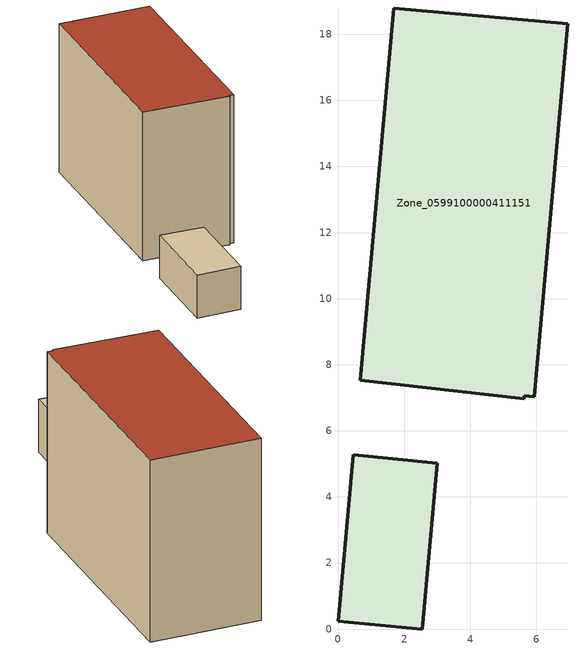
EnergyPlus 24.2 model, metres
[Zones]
Zone_0599100000411151
 floor ground (C_G): 0,0.23 0.46,5.28 2.99,5.01 2.54,0 z0; 1.68,18.8 6.95,18.32 5.93,7.04 5.64,7.06 5.63,6.96 0.66,7.52 z0
 wall outside (C_F): 2.54,0 2.99,5.01 0.46,5.28 0,0.23 2.54,0 z0:2.58; 6.95,18.32 1.68,18.8 0.66,7.52 5.63,6.96 5.64,7.06 5.93,7.04 6.95,18.32 z0:8.9; 0.46,5.28 0,0.23 2.54,0 2.99,5.01 z2.58
 roof outside (C_R): 5.63,6.96 5.64,7.06 5.93,7.04 6.95,18.32 1.68,18.8 0.66,7.52 z8.9
[BUILDING]
Pand.0599100000411151: North Axis=0; Terrain=City; Loads Convergence Tolerance Value=0.04; Temperature Convergence Tolerance Value=0.4; Solar Distribution=FullExterior; Maximum Number of Warmup Days=25; Minimum Number of Warmup Days=1
[Site:Location]
Rotterdam.The.Hague.AP_ZH_NLD Design_Conditions: Latitude=51.96; Longitude=4.45; Time Zone=1; Elevation=-4.5
[SITE:GROUNDTEMPERATURE:BUILDINGSURFACE]
18, 18, 18, 18, 18, 18, 18, 18, 18, 18, 18, 18
[MATERIAL] Thermal Absorptance=0.9; Solar Absorptance=0.7; Visible Absorptance=0.7
Name | Roughness | Thickness | Conductivity | Density | Specific Heat
G.TI.1992-2005 | MediumSmooth | 0.15 | 0.06 | 540 | 1210
F.TI.1992-2005 | Rough | 0.3 | 0.12 | 1920 | 840
R.TI.1992-2005 | MediumRough | 0.2 | 0.08 | 1500 | 1000
[CONSTRUCTION]
C_G: G.TI.1992-2005
C_F: F.TI.1992-2005
C_R: R.TI.1992-2005
[ZONE]
Zone_0599100000411151: Type=1; Multiplier=1; Ceiling Height=Autocalculate; Volume=Autocalculate; Floor Area=autocalculate; Part of Total Floor Area=Yes
[ZONEINFILTRATION:DESIGNFLOWRATE]
Infil_Zone_0599100000411151: Zone or ZoneList or Space or SpaceList=Zone_0599100000411151; Schedule=AlwaysOn; Design Flow Rate Calculation Method=Flow/Area; Flow Rate per Floor Area=0.0015; Constant Term Coefficient=1; Temperature Term Coefficient=0; Velocity Term Coefficient=0; Velocity Squared Term Coefficient=0
[HVACTEMPLATE:ZONE:IDEALLOADSAIRSYSTEM]
Zone_0599100000411151: Maximum Heating Supply Air Temperature=50; Minimum Cooling Supply Air Temperature=13; Maximum Heating Supply Air Humidity Ratio=0.0156; Minimum Cooling Supply Air Humidity Ratio=0.0077; Heating Limit=NoLimit; Cooling Limit=NoLimit; Dehumidification Control Type=ConstantSensibleHeatRatio; Cooling Sensible Heat Ratio=0.7; Dehumidification Setpoint=60; Humidification Control Type=None; Humidification Setpoint=30; Outdoor Air Method=None; Outdoor Air Flow Rate per Person=0.00944; Outdoor Air Flow Rate per Zone Floor Area=0; Outdoor Air Flow Rate per Zone=0; Demand Controlled Ventilation Type=None; Outdoor Air Economizer Type=NoEconomizer; Heat Recovery Type=None; Sensible Heat Recovery Effectiveness=0.7; Latent Heat Recovery Effectiveness=0.65
[ZONECONTROL:THERMOSTAT]
ThermostatControl_Zone_0599100000411151: Zone or ZoneList=Zone_0599100000411151; Control Type Schedule=DualSetpointControlType; Control 1=Thermostat_Zone_0599100000411151; Temperature Difference Between Cutout And Setpoint=0
[THERMOSTATSETPOINT:DUALSETPOINT]
Thermostat_Zone_0599100000411151: Heating Setpoint Temperature Schedule=HeatingSetpoint_Zone_0599100000411151; Cooling Setpoint Temperature Schedule=CoolingSetpoint_Zone_0599100000411151
[SCHEDULE:COMPACT]
HeatingSetpoint_Zone_0599100000411151: Through: 12/31, For: AllDays, Until: 24:00, 21
CoolingSetpoint_Zone_0599100000411151: Through: 12/31, For: AllDays, Until: 24:00, 24
DualSetpointControlType: Through: 12/31, For: AllDays, Until: 24:00, 4
AlwaysOn: Through: 12/31, For: AllDays, Until: 24:00, 1
